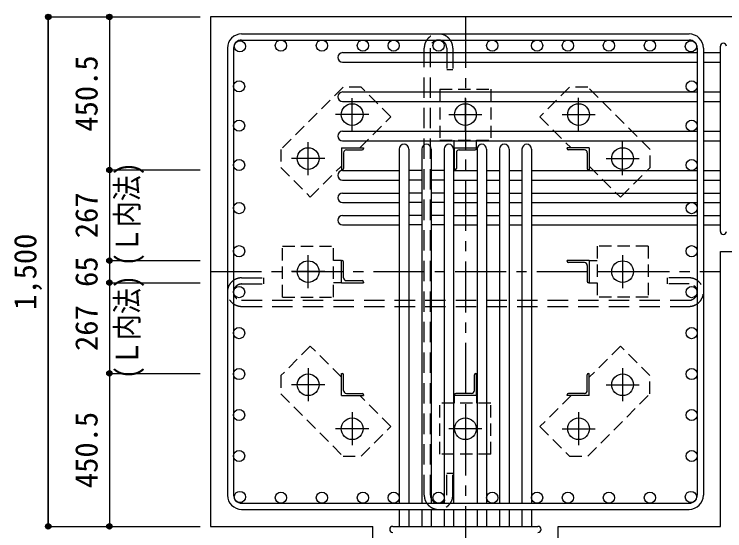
# Model space of a CAD drawing. Units: millimetres at full size, sheet at 1:30. Extents: x -5973 to 5954, y -4195 to 4201.
# Drawn here: x -775 to 1315, y 1693 to 3214 of the extents above; entities that cross this region are included whole.
import ezdxf
from ezdxf.enums import TextEntityAlignment as Align

# ---------------------------------------------------------------- set-up
doc = ezdxf.new("R2010")
doc.units = ezdxf.units.MM
doc.header["$LTSCALE"] = 30
doc.header["$PDMODE"] = 32
doc.header["$PDSIZE"] = 15
for name, pattern in [('CHAIN1', [8, 5, -1, 1, -1]), ('DASHED1', [1.8, 1.2, -0.6]), ('DASHED2', [3, 2, -1])]:
    doc.linetypes.add(name, pattern=pattern)
for name, color, linetype in [('0-1_躯体線', 2, 'Continuous'), ('0-2_アンカーボルト', 4, 'CHAIN1'), ('0-3_立上り筋', 3, 'Continuous'), ('0-4_フープ筋', 7, 'Continuous'), ('0-5_基礎梁筋', 7, 'Continuous'), ('0-6_スタラップ筋', 7, 'Continuous'), ('0-7_文字', 4, 'Continuous'), ('0-9_プレート', 4, 'DASHED1'), ('0-A_アングル', 4, 'Continuous'), ('0-C', 7, 'DASHED2'), ('0-D_寸法', 4, 'Continuous')]:
    doc.layers.add(name, color=color, linetype=linetype)
doc.styles.add('ＭＳ ゴシック', font='')
doc.styles.get('ＭＳ ゴシック').set_extended_font_data('MS Gothic')

msp = doc.modelspace()

# ---------------------------------------------------------------- linework, layer by layer
at = {"layer": '0-1_躯体線'}
for p, q in [((1702.44, 3206.03), (-197.56, 3206.03)), ((-197.56, 3206.03), (-197.56, 1706.03)), ((1302.44, 2515.53), (1702.44, 2515.53)), ((1302.44, 1706.03), (1302.44, 2515.53)), ((-197.56, 1706.03), (279.94, 1706.03)), ((279.94, 1306.03), (279.94, 1706.03)), ((824.94, 1306.03), (824.94, 1706.03)), ((824.94, 1706.03), (1302.44, 1706.03))]:
    msp.add_line(p, q, dxfattribs=at)
at = {"layer": '0-2_アンカーボルト'}
for p, q in [((219.44, 2869.73), (219.44, 2967.23)), ((552.44, 2869.83), (552.44, 2967.33)), ((885.44, 2869.83), (885.44, 2967.33)), ((268.14, 2918.53), (170.64, 2918.53)), ((503.64, 2918.53), (601.14, 2918.53)), ((836.64, 2918.53), (934.14, 2918.53)), ((89.94, 2740.23), (89.94, 2837.73)), ((1014.94, 2740.33), (1014.94, 2837.83)), ((138.64, 2789.03), (41.14, 2789.03)), ((966.14, 2789.03), (1063.64, 2789.03)), ((89.94, 2407.23), (89.94, 2504.73)), ((1014.94, 2504.83), (1014.94, 2407.33)), ((138.64, 2456.03), (41.14, 2456.03)), ((966.24, 2456.03), (1063.74, 2456.03)), ((89.94, 2171.73), (89.94, 2074.23)), ((1014.94, 2171.83), (1014.94, 2074.33)), ((138.74, 2123.03), (41.24, 2123.03)), ((966.24, 2123.03), (1063.74, 2123.03)), ((219.44, 2042.23), (219.44, 1944.73)), ((552.44, 2042.23), (552.44, 1944.73)), ((885.44, 2042.33), (885.44, 1944.83)), ((268.24, 1993.53), (170.74, 1993.53)), ((601.24, 1993.53), (503.74, 1993.53)), ((836.74, 1993.53), (934.24, 1993.53))]:
    msp.add_line(p, q, dxfattribs=at)
at = {"layer": '0-2_アンカーボルト', "color": 3, "linetype": 'Continuous'}
for centre in [(219.44, 2918.53), (552.44, 2918.53), (885.44, 2918.53), (89.94, 2789.03), (1014.94, 2789.03), (89.94, 2456.03), (1014.94, 2456.03), (89.94, 2123.03), (1014.94, 2123.03), (219.44, 1993.53), (552.44, 1993.53), (885.44, 1993.53)]:
    msp.add_circle(centre, 32, dxfattribs=at)
at = {"layer": '0-3_立上り筋'}
for centre in [(-110.87, 3119.33), (9.73, 3121.53), (130.33, 3121.53), (250.94, 3121.53), (341.44, 3121.53), (473.44, 3121.53), (631.44, 3121.53), (763.44, 3121.53), (853.94, 3121.53), (974.54, 3121.53), (1095.14, 3121.53), (1215.74, 3119.33), (-113.06, 3001.57), (1217.94, 3001.57), (-113.06, 2885.8), (1217.94, 2885.8), (-113.06, 2770.03), (1217.94, 2770.03), (-113.06, 2643.03), (1217.94, 2643.03), (-113.06, 2516.33), (1217.94, 2516.33), (-113.06, 2395.73), (1217.94, 2395.73), (-113.06, 2275.13), (1217.94, 2275.13), (-113.06, 2154.53), (1217.94, 2154.53), (-113.06, 2033.93), (1217.94, 2033.93), (-113.06, 1913.33), (1217.94, 1913.33), (-110.87, 1792.73), (9.73, 1790.53), (130.33, 1790.53), (250.94, 1790.53), (341.44, 1790.53), (473.44, 1790.53), (631.44, 1790.53), (763.44, 1790.53), (853.94, 1790.53), (974.54, 1790.53), (1095.14, 1790.53), (1215.74, 1792.73)]:
    msp.add_circle(centre, 16.5, dxfattribs=at)
at = {"layer": '0-4_フープ筋'}
for p, q in [((-105.56, 3156.03), (1210.44, 3156.03)), ((-105.56, 3138.03), (1210.44, 3138.03)), ((-147.56, 3114.03), (-147.56, 1798.03)), ((-129.56, 3114.03), (-129.56, 1798.03)), ((1234.44, 3114.03), (1234.44, 1798.03)), ((1252.44, 3114.03), (1252.44, 1798.03)), ((-105.56, 1774.03), (1210.44, 1774.03)), ((-105.56, 1756.03), (1210.44, 1756.03))]:
    msp.add_line(p, q, dxfattribs=at)
for centre, radius, start, end in [((-105.56, 3114.03), 42, 90, 180), ((1210.44, 3114.03), 42, 0, 90), ((-105.56, 3114.03), 24, 90, 180), ((1210.44, 3114.03), 24, 0, 90), ((-105.56, 1798.03), 42, 180, 270), ((-105.56, 1798.03), 24, 180, 270), ((1210.44, 1798.03), 42, 270, 0), ((1210.44, 1798.03), 24, 270, 0)]:
    msp.add_arc(centre, radius, start, end, dxfattribs=at)
at = {"layer": '0-5_基礎梁筋'}
for p, q in [((191.44, 3100.83), (1234.44, 3100.83)), ((1252.44, 3100.83), (1302.44, 3100.83)), ((191.44, 3072.83), (1234.44, 3072.83)), ((1252.44, 3072.83), (1302.44, 3072.83)), ((191.44, 2985.07), (1234.44, 2985.07)), ((1252.44, 2985.07), (1302.44, 2985.07)), ((191.44, 2957.07), (1234.44, 2957.07)), ((1252.44, 2957.07), (1302.44, 2957.07)), ((191.44, 2869.3), (1234.44, 2869.3)), ((1252.44, 2869.3), (1302.44, 2869.3)), ((191.44, 2841.3), (1234.44, 2841.3)), ((1252.44, 2841.3), (1302.44, 2841.3)), ((357.94, 2817.03), (357.94, 1774.03)), ((385.94, 2817.03), (385.94, 1774.03)), ((423.94, 2817.03), (423.94, 1774.03)), ((451.94, 2817.03), (451.94, 1774.03)), ((489.94, 2817.03), (489.94, 1774.03)), ((517.94, 2817.03), (517.94, 1774.03)), ((586.94, 2817.03), (586.94, 1774.03)), ((614.94, 2817.03), (614.94, 1774.03)), ((652.94, 2817.03), (652.94, 1774.03)), ((680.94, 2817.03), (680.94, 1774.03)), ((718.94, 2817.03), (718.94, 1774.03)), ((746.94, 2817.03), (746.94, 1774.03)), ((191.44, 2753.53), (357.94, 2753.53)), ((423.94, 2753.53), (385.94, 2753.53)), ((489.94, 2753.53), (451.94, 2753.53)), ((517.94, 2753.53), (586.94, 2753.53)), ((614.94, 2753.53), (652.94, 2753.53)), ((680.94, 2753.53), (718.94, 2753.53)), ((746.94, 2753.53), (1234.44, 2753.53)), ((1252.44, 2753.53), (1302.44, 2753.53)), ((191.44, 2725.53), (357.94, 2725.53)), ((423.94, 2725.53), (385.94, 2725.53)), ((489.94, 2725.53), (451.94, 2725.53)), ((517.94, 2725.53), (586.94, 2725.53)), ((614.94, 2725.53), (652.94, 2725.53)), ((680.94, 2725.53), (718.94, 2725.53)), ((746.94, 2725.53), (1234.44, 2725.53)), ((1252.44, 2725.53), (1302.44, 2725.53)), ((191.44, 2687.53), (357.94, 2687.53)), ((423.94, 2687.53), (385.94, 2687.53)), ((489.94, 2687.53), (451.94, 2687.53)), ((517.94, 2687.53), (586.94, 2687.53)), ((614.94, 2687.53), (652.94, 2687.53)), ((680.94, 2687.53), (718.94, 2687.53)), ((746.94, 2687.53), (1234.44, 2687.53)), ((1252.44, 2687.53), (1302.44, 2687.53)), ((191.44, 2659.53), (357.94, 2659.53)), ((423.94, 2659.53), (385.94, 2659.53)), ((489.94, 2659.53), (451.94, 2659.53)), ((517.94, 2659.53), (586.94, 2659.53)), ((614.94, 2659.53), (652.94, 2659.53)), ((680.94, 2659.53), (718.94, 2659.53)), ((746.94, 2659.53), (1234.44, 2659.53)), ((1252.44, 2659.53), (1302.44, 2659.53)), ((191.44, 2621.53), (357.94, 2621.53)), ((423.94, 2621.53), (385.94, 2621.53)), ((489.94, 2621.53), (451.94, 2621.53)), ((517.94, 2621.53), (586.94, 2621.53)), ((614.94, 2621.53), (652.94, 2621.53)), ((680.94, 2621.53), (718.94, 2621.53)), ((746.94, 2621.53), (1234.44, 2621.53)), ((1252.44, 2621.53), (1302.44, 2621.53)), ((191.44, 2593.53), (357.94, 2593.53)), ((423.94, 2593.53), (385.94, 2593.53)), ((489.94, 2593.53), (451.94, 2593.53)), ((517.94, 2593.53), (586.94, 2593.53)), ((614.94, 2593.53), (652.94, 2593.53)), ((680.94, 2593.53), (718.94, 2593.53)), ((746.94, 2593.53), (1234.44, 2593.53)), ((1252.44, 2593.53), (1302.44, 2593.53)), ((357.94, 1756.03), (357.94, 1706.03)), ((385.94, 1756.03), (385.94, 1706.03)), ((423.94, 1756.03), (423.94, 1706.03)), ((451.94, 1756.03), (451.94, 1706.03)), ((489.94, 1756.03), (489.94, 1706.03)), ((517.94, 1756.03), (517.94, 1706.03)), ((586.94, 1756.03), (586.94, 1706.03)), ((614.94, 1756.03), (614.94, 1706.03)), ((652.94, 1756.03), (652.94, 1706.03)), ((680.94, 1756.03), (680.94, 1706.03)), ((718.94, 1756.03), (718.94, 1706.03)), ((746.94, 1756.03), (746.94, 1706.03))]:
    msp.add_line(p, q, dxfattribs=at)
for centre, start, end in [((191.44, 3086.83), 90, 270), ((191.44, 2971.07), 90, 270), ((191.44, 2855.3), 90, 270), ((371.94, 2817.03), 0, 180), ((437.94, 2817.03), 0, 180), ((503.94, 2817.03), 0, 180), ((600.94, 2817.03), 0, 180), ((666.94, 2817.03), 0, 180), ((732.94, 2817.03), 0, 180), ((191.44, 2739.53), 90, 270), ((191.44, 2673.53), 90, 270), ((191.44, 2607.53), 90, 270)]:
    msp.add_arc(centre, 14, start, end, dxfattribs=at)
at = {"layer": '0-6_スタラップ筋'}
for p, q in [((1302.44, 2574.53), (1302.44, 3119.83)), ((338.94, 1706.03), (765.94, 1706.03))]:
    msp.add_line(p, q, dxfattribs=at)
for centre, start, end in [((1311.44, 3119.83), 0, 180), ((1311.44, 2574.53), 180, 0), ((338.94, 1697.03), 90, 270), ((765.94, 1697.03), 270, 90)]:
    msp.add_arc(centre, 9, start, end, dxfattribs=at)
at = {"layer": '0-9_プレート'}
for p, q in [((477.44, 2993.53), (627.44, 2993.53)), ((477.44, 2993.53), (477.44, 2843.53)), ((627.44, 2993.53), (627.44, 2843.53)), ((241.64, 2820.53), (333.24, 2912.13)), ((477.44, 2843.53), (627.44, 2843.53)), ((519.94, 2820.53), (519.94, 2843.53)), ((584.94, 2820.53), (584.94, 2843.53)), ((916.94, 2766.83), (1008.54, 2675.23)), ((14.94, 2381.03), (14.94, 2531.03)), ((14.94, 2531.03), (164.94, 2531.03)), ((164.94, 2381.03), (164.94, 2531.03)), ((939.94, 2531.03), (939.94, 2381.03)), ((1089.94, 2531.03), (939.94, 2531.03)), ((1089.94, 2531.03), (1089.94, 2381.03)), ((187.94, 2488.53), (164.94, 2488.53)), ((916.94, 2488.53), (939.94, 2488.53)), ((187.94, 2423.53), (164.94, 2423.53)), ((916.94, 2423.53), (939.94, 2423.53)), ((14.94, 2381.03), (164.94, 2381.03)), ((1089.94, 2381.03), (939.94, 2381.03)), ((187.94, 2145.23), (96.34, 2236.83)), ((519.94, 2091.53), (519.94, 2068.53)), ((584.94, 2091.53), (584.94, 2068.53)), ((863.24, 2091.53), (771.64, 1999.93)), ((627.44, 2068.53), (477.44, 2068.53)), ((477.44, 1918.53), (477.44, 2068.53)), ((477.44, 1918.53), (477.44, 2068.53)), ((627.44, 1918.53), (627.44, 2068.53)), ((627.44, 1918.53), (477.44, 1918.53))]:
    msp.add_line(p, q, dxfattribs=at)
for points in [[(333.24, 2912.13), (246.24, 2999.13), (192.54, 2999.13), (9.44, 2815.93), (9.44, 2762.23), (96.34, 2675.23), (187.94, 2766.83)], [(1008.54, 2675.23), (1095.54, 2762.23), (1095.54, 2815.93), (912.34, 2999.03), (858.64, 2999.03), (771.64, 2912.13), (863.24, 2820.53)], [(96.34, 2236.83), (9.34, 2149.83), (9.34, 2096.13), (192.54, 1913.03), (246.24, 1913.03), (333.24, 1999.93), (241.64, 2091.53)], [(771.64, 1999.93), (858.64, 1912.93), (912.34, 1912.93), (1095.44, 2096.13), (1095.44, 2149.83), (1008.54, 2236.83), (916.94, 2145.23)]]:
    msp.add_lwpolyline(points, dxfattribs=at)
at = {"layer": '0-A_アングル'}
for p, q in [((187.94, 2820.53), (252.94, 2820.53)), ((187.94, 2820.53), (187.94, 2755.53)), ((193.94, 2806.03), (193.94, 2759.53)), ((202.44, 2814.53), (248.94, 2814.53)), ((252.94, 2820.53), (252.94, 2818.53)), ((519.94, 2820.53), (584.94, 2820.53)), ((519.94, 2820.53), (519.94, 2755.53)), ((525.94, 2806.03), (525.94, 2759.53)), ((534.44, 2814.53), (580.94, 2814.53)), ((584.94, 2820.53), (584.94, 2818.53)), ((916.94, 2820.53), (851.94, 2820.53)), ((851.94, 2818.53), (851.94, 2820.53)), ((902.44, 2814.53), (855.94, 2814.53)), ((910.94, 2806.03), (910.94, 2759.53)), ((916.94, 2820.53), (916.94, 2755.53)), ((189.94, 2755.53), (187.94, 2755.53)), ((521.94, 2755.53), (519.94, 2755.53)), ((916.94, 2755.53), (914.94, 2755.53)), ((187.94, 2488.53), (189.94, 2488.53)), ((187.94, 2423.53), (187.94, 2488.53)), ((916.94, 2488.53), (851.94, 2488.53)), ((851.94, 2486.53), (851.94, 2488.53)), ((916.94, 2488.53), (916.94, 2423.53)), ((193.94, 2438.03), (193.94, 2484.53)), ((902.44, 2482.53), (855.94, 2482.53)), ((910.94, 2474.03), (910.94, 2427.53)), ((202.44, 2429.53), (248.94, 2429.53)), ((252.94, 2425.53), (252.94, 2423.53)), ((187.94, 2423.53), (252.94, 2423.53)), ((916.94, 2423.53), (914.94, 2423.53)), ((187.94, 2156.53), (189.94, 2156.53)), ((187.94, 2091.53), (187.94, 2156.53)), ((582.94, 2156.53), (584.94, 2156.53)), ((584.94, 2091.53), (584.94, 2156.53)), ((914.94, 2156.53), (916.94, 2156.53)), ((916.94, 2091.53), (916.94, 2156.53)), ((193.94, 2106.03), (193.94, 2152.53)), ((578.94, 2106.03), (578.94, 2152.53)), ((910.94, 2106.03), (910.94, 2152.53)), ((187.94, 2091.53), (252.94, 2091.53)), ((202.44, 2097.53), (248.94, 2097.53)), ((252.94, 2093.53), (252.94, 2091.53)), ((519.94, 2091.53), (519.94, 2093.53)), ((584.94, 2091.53), (519.94, 2091.53)), ((570.44, 2097.53), (523.94, 2097.53)), ((851.94, 2091.53), (851.94, 2093.53)), ((916.94, 2091.53), (851.94, 2091.53)), ((902.44, 2097.53), (855.94, 2097.53))]:
    msp.add_line(p, q, dxfattribs=at)
for centre, radius, start, end in [((202.44, 2806.03), 8.5, 90, 180), ((248.94, 2818.53), 4, 270, 0), ((534.44, 2806.03), 8.5, 90, 180), ((580.94, 2818.53), 4, 270, 0), ((855.94, 2818.53), 4, 180, 270), ((902.44, 2806.03), 8.5, 0, 90), ((189.94, 2759.53), 4, 270, 0), ((521.94, 2759.53), 4, 270, 0), ((914.94, 2759.53), 4, 180, 270), ((189.94, 2484.53), 4, 0, 90), ((855.94, 2486.53), 4, 180, 270), ((902.44, 2474.03), 8.5, 0, 90), ((202.44, 2438.03), 8.5, 180, 270), ((248.94, 2425.53), 4, 0, 90), ((914.94, 2427.53), 4, 180, 270), ((189.94, 2152.53), 4, 0, 90), ((582.94, 2152.53), 4, 90, 180), ((914.94, 2152.53), 4, 90, 180), ((202.44, 2106.03), 8.5, 180, 270), ((248.94, 2093.53), 4, 0, 90), ((523.94, 2093.53), 4, 90, 180), ((570.44, 2106.03), 8.5, 270, 0), ((855.94, 2093.53), 4, 90, 180), ((902.44, 2106.03), 8.5, 270, 0)]:
    msp.add_arc(centre, radius, start, end, dxfattribs=at)
at = {"layer": '0-C'}
for p, q in [((431.44, 1798.03), (431.44, 3114.03)), ((449.44, 1798.03), (449.44, 3114.03)), ((497.44, 3114.03), (497.44, 3050.03)), ((1146.44, 2437.73), (1146.44, 2419.73)), ((1210.44, 2437.73), (1146.44, 2437.73)), ((-105.56, 2419.73), (-41.56, 2419.73)), ((1210.44, 2419.73), (1146.44, 2419.73)), ((-105.56, 2371.73), (1210.44, 2371.73)), ((-105.56, 2353.73), (1210.44, 2353.73)), ((497.44, 1798.03), (497.44, 1862.03))]:
    msp.add_line(p, q, dxfattribs=at)
for points in [[(515.44, 3114.03), (515.44, 3050.03), (497.44, 3050.03)], [(-105.56, 2437.73), (-41.56, 2437.73), (-41.56, 2419.73)], [(515.44, 1798.03), (515.44, 1862.03), (497.44, 1862.03)]]:
    msp.add_lwpolyline(points, dxfattribs=at)
for centre, radius, start, end in [((473.44, 3114.03), 42, 0, 180), ((473.44, 3114.03), 24, 0, 180), ((-105.56, 2395.73), 42, 90, 270), ((1210.44, 2395.73), 42, 270, 90), ((-105.56, 2395.73), 24, 90, 270), ((1210.44, 2395.73), 24, 270, 90), ((473.44, 1798.03), 42, 180, 0), ((473.44, 1798.03), 24, 180, 0)]:
    msp.add_arc(centre, radius, start, end, dxfattribs=at)
at = {"layer": '0-D_寸法'}
for p, q in [((-674.6, 3206.03), (-494.6, 3206.03)), ((-674.6, 3206.03), (-494.6, 3206.03)), ((-674.6, 1706.03), (-674.6, 3206.03)), ((-674.6, 3206.03), (-674.6, 1706.03)), ((-494.6, 3206.03), (-494.6, 2755.53)), ((-494.6, 3206.03), (-227.56, 3206.03)), ((-494.6, 2755.53), (-227.56, 2755.53)), ((-494.6, 2755.53), (-494.6, 2488.53)), ((-494.6, 2488.53), (-227.56, 2488.53)), ((-494.6, 2488.53), (-494.6, 2423.53)), ((-494.6, 2423.53), (-227.56, 2423.53)), ((-494.6, 2423.53), (-494.6, 2156.53)), ((-494.6, 2156.53), (-227.56, 2156.53)), ((-494.6, 2156.53), (-494.6, 1706.03)), ((-674.6, 1706.03), (-494.6, 1706.03)), ((-494.6, 1706.03), (-227.56, 1706.03)), ((-494.6, 1706.03), (-227.56, 1706.03))]:
    msp.add_line(p, q, dxfattribs=at)
at = {"layer": '0-D_寸法', "linetype": 'CHAIN1'}
for p, q in [((552.44, 3206.03), (552.44, 1306.03)), ((-197.56, 2456.03), (1302.44, 2456.03))]:
    msp.add_line(p, q, dxfattribs=at)
at = {"layer": '0-D_寸法'}
for centre, radius in [((-674.6, 3206.03), 8), ((-674.6, 3206.03), 7.2), ((-674.6, 3206.03), 6.4), ((-674.6, 3206.03), 5.6), ((-674.6, 3206.03), 4.8), ((-674.6, 3206.03), 4), ((-674.6, 3206.03), 3.2), ((-674.6, 3206.03), 2.4), ((-674.6, 3206.03), 1.6), ((-674.6, 3206.03), 0.8), ((-494.6, 3206.03), 8), ((-494.6, 3206.03), 7.2), ((-494.6, 3206.03), 6.4), ((-494.6, 3206.03), 5.6), ((-494.6, 3206.03), 4.8), ((-494.6, 3206.03), 4), ((-494.6, 3206.03), 3.2), ((-494.6, 3206.03), 2.4), ((-494.6, 3206.03), 1.6), ((-494.6, 3206.03), 0.8), ((-494.6, 2755.53), 8), ((-494.6, 2755.53), 7.2), ((-494.6, 2755.53), 6.4), ((-494.6, 2755.53), 5.6), ((-494.6, 2755.53), 4.8), ((-494.6, 2755.53), 4), ((-494.6, 2755.53), 3.2), ((-494.6, 2755.53), 2.4), ((-494.6, 2755.53), 1.6), ((-494.6, 2755.53), 0.8), ((-494.6, 2488.53), 8), ((-494.6, 2488.53), 7.2), ((-494.6, 2488.53), 6.4), ((-494.6, 2488.53), 5.6), ((-494.6, 2488.53), 4.8), ((-494.6, 2488.53), 4), ((-494.6, 2488.53), 3.2), ((-494.6, 2488.53), 2.4), ((-494.6, 2488.53), 1.6), ((-494.6, 2488.53), 0.8), ((-494.6, 2423.53), 8), ((-494.6, 2423.53), 7.2), ((-494.6, 2423.53), 6.4), ((-494.6, 2423.53), 5.6), ((-494.6, 2423.53), 4.8), ((-494.6, 2423.53), 4), ((-494.6, 2423.53), 3.2), ((-494.6, 2423.53), 2.4), ((-494.6, 2423.53), 1.6), ((-494.6, 2423.53), 0.8), ((-494.6, 2156.53), 8), ((-494.6, 2156.53), 7.2), ((-494.6, 2156.53), 6.4), ((-494.6, 2156.53), 5.6), ((-494.6, 2156.53), 4.8), ((-494.6, 2156.53), 4), ((-494.6, 2156.53), 3.2), ((-494.6, 2156.53), 2.4), ((-494.6, 2156.53), 1.6), ((-494.6, 2156.53), 0.8), ((-674.6, 1706.03), 8), ((-494.6, 1706.03), 8), ((-674.6, 1706.03), 7.2), ((-674.6, 1706.03), 6.4), ((-674.6, 1706.03), 5.6), ((-674.6, 1706.03), 4.8), ((-674.6, 1706.03), 4), ((-674.6, 1706.03), 3.2), ((-674.6, 1706.03), 2.4), ((-674.6, 1706.03), 1.6), ((-674.6, 1706.03), 0.8), ((-494.6, 1706.03), 7.2), ((-494.6, 1706.03), 6.4), ((-494.6, 1706.03), 5.6), ((-494.6, 1706.03), 4.8), ((-494.6, 1706.03), 4), ((-494.6, 1706.03), 3.2), ((-494.6, 1706.03), 2.4), ((-494.6, 1706.03), 1.6), ((-494.6, 1706.03), 0.8)]:
    msp.add_circle(centre, radius, dxfattribs=at)
at = {"layer": '0-D_寸法', "color": 7}
for p in [(-674.6, 3206.03), (-494.6, 3206.03), (-494.6, 2755.53), (-494.6, 2488.53), (-494.6, 2423.53), (-494.6, 2156.53), (-674.6, 1706.03), (-494.6, 1706.03)]:
    msp.add_point(p, dxfattribs=at)

# ---------------------------------------------------------------- texts
at = {"layer": '0-7_文字', "style": 'ＭＳ ゴシック', "width": 0.85}
for p in [(-389.94, 2472.21), (-389.94, 2139.85)]:
    msp.add_text('(Ｌ内法)', height=65.98, rotation=90, dxfattribs=at).set_placement(p, align=Align.BOTTOM_LEFT)
at = {"layer": '0-D_寸法', "style": 'ＭＳ ゴシック'}
for s, p in [('450.5', (-509.6, 2868.28)), ('267', (-509.6, 2554.53)), ('1,500', (-689.6, 2343.53)), ('65', (-509.6, 2411.03)), ('267', (-509.6, 2222.53)), ('450.5', (-509.6, 1818.78))]:
    msp.add_text(s, height=65.98, rotation=90, dxfattribs=at).set_placement(p, align=Align.BOTTOM_LEFT)

doc.saveas('drawing.dxf')
